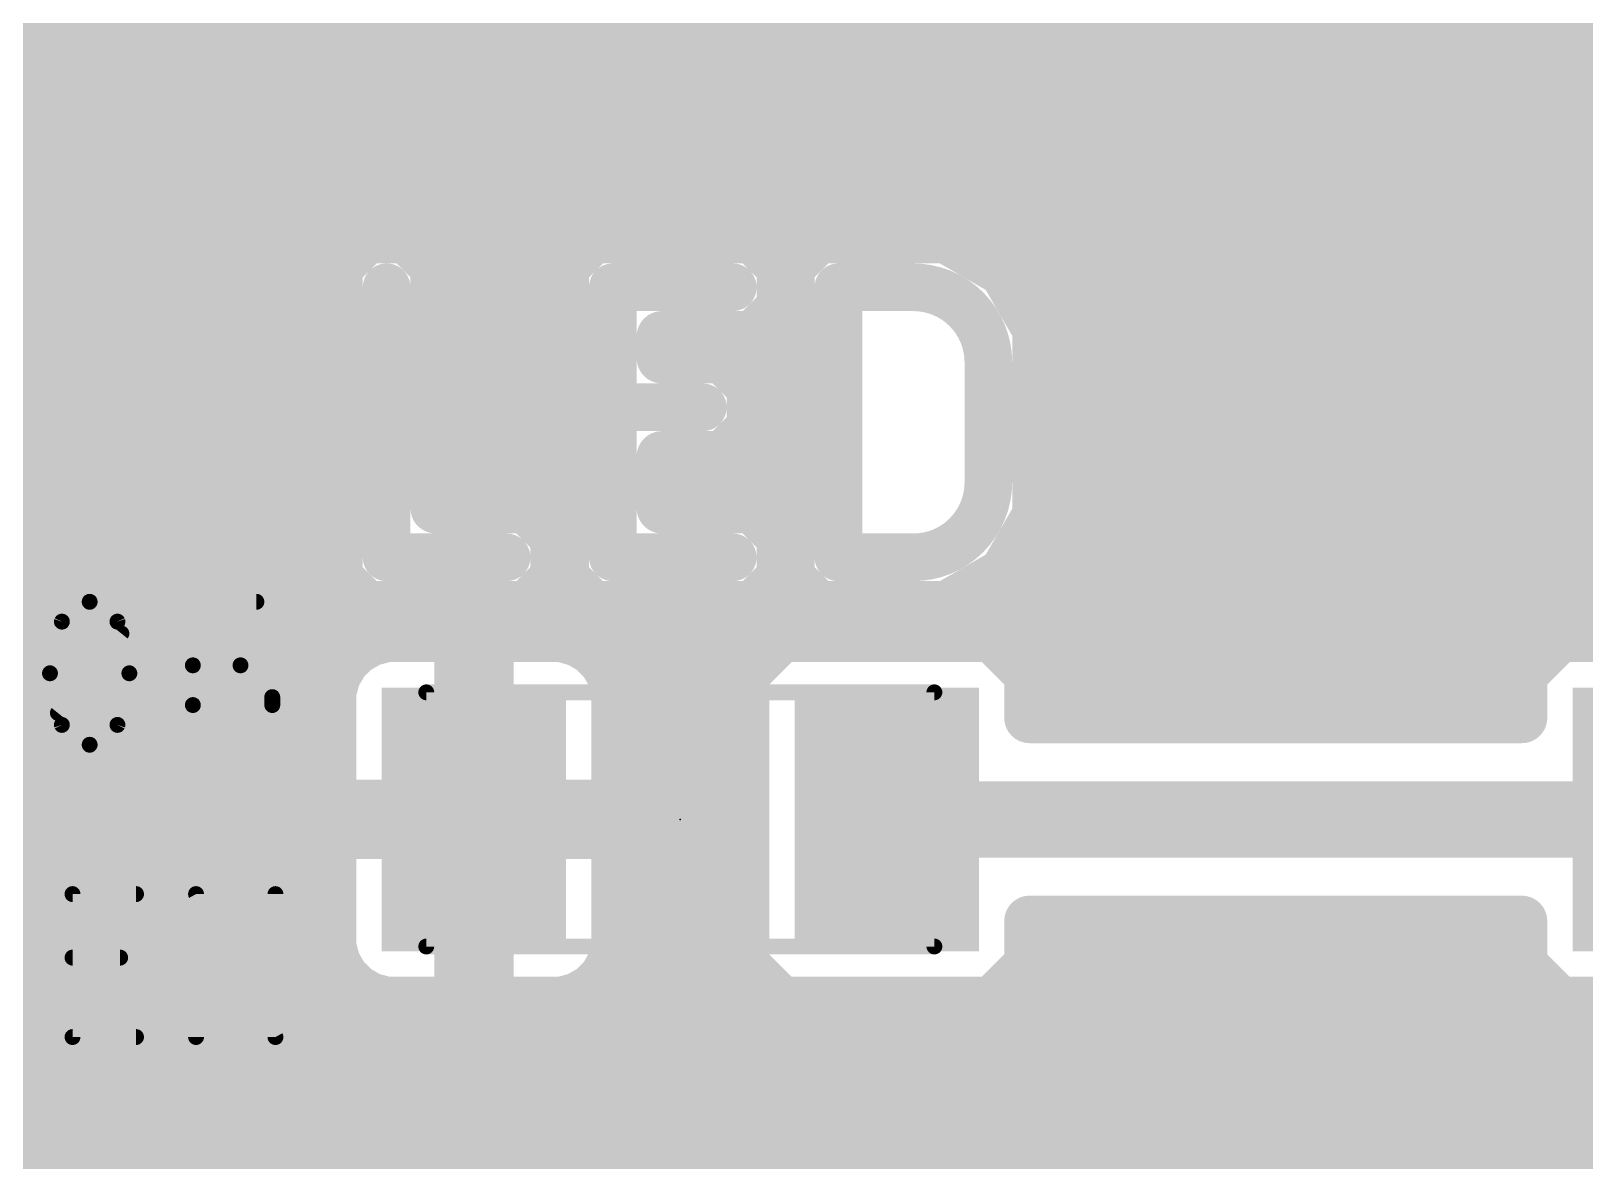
# Model space of a CAD drawing. Extents: x -2.6 to 72.5, y 2.5 to 55.9.
# Drawn here: x 18.3 to 30.73, y 31.5 to 40.59 of the extents above; entities that cross this region are included whole.
import ezdxf

# ---------------------------------------------------------------- set-up
doc = ezdxf.new("R2010")
doc.units = 0
for name, color, linetype in [('1', 12, 'CONTINUOUS'), ('21', 253, 'CONTINUOUS'), ('23', 53, 'CONTINUOUS'), ('25', 253, 'CONTINUOUS'), ('27', 253, 'CONTINUOUS'), ('29', 253, 'CONTINUOUS'), ('31', 253, 'CONTINUOUS'), ('41', 12, 'CONTINUOUS')]:
    doc.layers.add(name, color=color, linetype=linetype)

# ---------------------------------------------------------------- blocks, each defined once
blk = doc.blocks.new('RECT')
blk.add_solid([(-0.5, -0.5), (0.5, -0.5), (-0.5, 0.5), (0.5, 0.5)])

msp = doc.modelspace()

# ---------------------------------------------------------------- linework, layer by layer
at = {"layer": '1'}
for points, const_width in [([(5.0927, 40.64), (39.5732, 40.64)], 0.4064), ([(5.0927, 40.2336), (39.4651, 40.2336)], 0.4064), ([(5.0927, 39.8272), (39.0587, 39.8272)], 0.4064), ([(5.0927, 39.4208), (38.6523, 39.4208)], 0.4064), ([(5.0927, 39.0144), (38.2459, 39.0144)], 0.4064), ([(20.9824, 38.9382), (20.7518, 38.7076)], 0.4064), ([(21.3086, 38.9382), (20.9824, 38.9382)], 0.4064), ([(21.5392, 38.7076), (21.3086, 38.9382)], 0.4064), ([(22.7919, 38.9382), (22.5613, 38.7076)], 0.4064), ([(24.0776, 38.9382), (22.7919, 38.9382)], 0.4064), ([(24.3082, 38.7076), (24.0776, 38.9382)], 0.4064), ([(24.5964, 38.9382), (24.3658, 38.7076)], 0.4064), ([(25.6254, 38.9382), (24.5964, 38.9382)], 0.4064), ([(26.0864, 38.672), (25.6254, 38.9382)], 0.4064), ([(20.7518, 38.7076), (20.7518, 36.2224)], 0.4064), ([(21.5392, 36.7792), (21.5392, 38.7076)], 0.4064), ([(22.5613, 38.7076), (22.5613, 36.2224)], 0.4064), ([(24.3082, 38.3814), (24.3082, 38.7076)], 0.4064), ([(24.3658, 38.7076), (24.3658, 36.2224)], 0.4064), ([(5.0927, 38.608), (20.7518, 38.608)], 0.4064), ([(21.5392, 38.608), (22.5613, 38.608)], 0.4064), ([(24.3082, 38.608), (24.3658, 38.608)], 0.4064), ([(26.3526, 38.211), (26.0864, 38.672)], 0.4064), ([(26.0864, 38.672), (26.0864, 38.672)], 0.4064), ([(26.0864, 38.672), (26.0864, 38.672)], 0.4064), ([(26.1234, 38.608), (37.8395, 38.608)], 0.4064), ([(24.0776, 38.1508), (24.3082, 38.3814)], 0.4064), ([(5.0927, 38.2016), (20.7518, 38.2016)], 0.4064), ([(21.5392, 38.2016), (22.5613, 38.2016)], 0.4064), ([(24.1284, 38.2016), (24.3658, 38.2016)], 0.4064), ([(26.3526, 38.211), (26.3526, 38.211)], 0.4064), ([(26.3526, 38.1078), (26.3526, 38.211)], 0.4064), ([(26.3526, 38.2016), (37.4331, 38.2016)], 0.4064), ([(23.3487, 37.9786), (23.3487, 38.1508)], 0.4064), ([(23.3487, 38.1508), (24.0776, 38.1508)], 0.4064), ([(26.3526, 36.719), (26.3526, 38.1078)], 0.4064), ([(23.8377, 37.9786), (23.3487, 37.9786)], 0.4064), ([(24.0684, 37.748), (23.8377, 37.9786)], 0.4064), ([(5.0927, 37.7952), (20.7518, 37.7952)], 0.4064), ([(21.5392, 37.7952), (22.5613, 37.7952)], 0.4064), ([(24.0212, 37.7952), (24.3658, 37.7952)], 0.4064), ([(24.0684, 37.4219), (24.0684, 37.748)], 0.4064), ([(26.3526, 37.7952), (37.0267, 37.7952)], 0.4064), ([(5.0927, 37.3888), (20.7518, 37.3888)], 0.4064), ([(21.5392, 37.3888), (22.5613, 37.3888)], 0.4064), ([(23.8377, 37.1912), (24.0684, 37.4219)], 0.4064), ([(24.0353, 37.3888), (24.3658, 37.3888)], 0.4064), ([(26.3526, 37.3888), (36.6203, 37.3888)], 0.4064), ([(23.3487, 36.7792), (23.3487, 37.1912)], 0.4064), ([(23.3487, 37.1912), (23.8377, 37.1912)], 0.4064), ([(5.0927, 36.9824), (20.7518, 36.9824)], 0.4064), ([(21.5392, 36.9824), (22.5613, 36.9824)], 0.4064), ([(23.3487, 36.9824), (24.3658, 36.9824)], 0.4064), ([(26.3526, 36.9824), (36.2139, 36.9824)], 0.4064), ([(22.2681, 36.7792), (21.5392, 36.7792)], 0.4064), ([(22.4988, 36.5486), (22.2681, 36.7792)], 0.4064), ([(24.0776, 36.7792), (23.3487, 36.7792)], 0.4064), ([(24.3082, 36.5486), (24.0776, 36.7792)], 0.4064), ([(26.0864, 36.258), (26.3526, 36.719)], 0.4064), ([(5.0927, 36.576), (20.7518, 36.576)], 0.4064), ([(22.4713, 36.576), (22.5613, 36.576)], 0.4064), ([(22.4988, 36.2224), (22.4988, 36.5486)], 0.4064), ([(24.2808, 36.576), (24.3658, 36.576)], 0.4064), ([(24.3082, 36.2224), (24.3082, 36.5486)], 0.4064), ([(26.27, 36.576), (35.8075, 36.576)], 0.4064), ([(20.7518, 36.2224), (20.9824, 35.9918)], 0.4064), ([(22.2681, 35.9918), (22.4988, 36.2224)], 0.4064), ([(22.5613, 36.2224), (22.7919, 35.9918)], 0.4064), ([(24.0776, 35.9918), (24.3082, 36.2224)], 0.4064), ([(24.3658, 36.2224), (24.5964, 35.9918)], 0.4064), ([(25.6254, 35.9918), (26.0864, 36.258)], 0.4064), ([(26.0864, 36.258), (26.0864, 36.258)], 0.4064), ([(5.0927, 36.1696), (20.8046, 36.1696)], 0.4064), ([(22.4459, 36.1696), (22.6141, 36.1696)], 0.4064), ([(24.2554, 36.1696), (24.4186, 36.1696)], 0.4064), ([(25.9334, 36.1696), (35.4011, 36.1696)], 0.4064), ([(20.9824, 35.9918), (22.2681, 35.9918)], 0.4064), ([(22.7919, 35.9918), (23.1181, 35.9918)], 0.4064), ([(23.1181, 35.9918), (24.0776, 35.9918)], 0.4064), ([(24.5964, 35.9918), (25.1961, 35.9918)], 0.4064), ([(25.1961, 35.9918), (25.1961, 35.9918)], 0.4064), ([(25.1961, 35.9918), (25.6254, 35.9918)], 0.4064), ([(5.0927, 35.7632), (34.9947, 35.7632)], 0.4064), ([(21.0129, 35.7159), (20.8971, 35.649)], 0.4064), ([(21.1421, 35.7505), (21.0129, 35.7159)], 0.4064), ([(21.7297, 35.7505), (21.1421, 35.7505)], 0.4064), ([(21.7297, 34.4043), (21.7297, 35.7505)], 0.4064), ([(22.5459, 35.7505), (21.9583, 35.7505)], 0.4064), ([(21.9583, 35.7505), (21.9583, 34.4043)], 0.4064), ([(22.6751, 35.7159), (22.5459, 35.7505)], 0.4064), ([(22.7909, 35.649), (22.6751, 35.7159)], 0.4064), ([(24.3006, 35.7505), (24.003, 35.4529)], 0.4064), ([(25.9914, 35.7505), (24.3006, 35.7505)], 0.4064), ([(26.289, 35.4529), (25.9914, 35.7505)], 0.4064), ([(30.5236, 35.7505), (30.226, 35.4529)], 0.4064), ([(32.2144, 35.7505), (30.5236, 35.7505)], 0.4064), ([(20.8971, 35.649), (20.8025, 35.5544)], 0.4064), ([(22.8855, 35.5544), (22.7909, 35.649)], 0.4064), ([(20.8025, 35.5544), (20.7356, 35.4386)], 0.4064), ([(22.9524, 35.4386), (22.8855, 35.5544)], 0.4064), ([(5.0927, 35.3568), (20.7137, 35.3568)], 0.4064), ([(20.7356, 35.4386), (20.701, 35.3094)], 0.4064), ([(21.7297, 35.3568), (21.9583, 35.3568)], 0.4064), ([(22.987, 35.3094), (22.9524, 35.4386)], 0.4064), ([(22.9743, 35.3568), (24.003, 35.3568)], 0.4064), ([(24.003, 35.4529), (24.003, 33.1271)], 0.4064), ([(26.289, 35.1028), (26.289, 35.4529)], 0.4064), ([(26.289, 35.3568), (30.226, 35.3568)], 0.4064), ([(30.226, 35.4529), (30.226, 35.1028)], 0.4064), ([(20.701, 35.3094), (20.701, 34.4043)], 0.4064), ([(22.987, 34.4043), (22.987, 35.3094)], 0.4064), ([(30.226, 35.1028), (26.289, 35.1028)], 0.4064), ([(5.0927, 34.9504), (20.701, 34.9504)], 0.4064), ([(21.7297, 34.9504), (21.9583, 34.9504)], 0.4064), ([(22.987, 34.9504), (24.003, 34.9504)], 0.4064), ([(5.0927, 34.544), (20.701, 34.544)], 0.4064), ([(21.7297, 34.544), (21.9583, 34.544)], 0.4064), ([(22.987, 34.544), (24.003, 34.544)], 0.4064), ([(20.701, 34.4043), (21.7297, 34.4043)], 0.4064), ([(21.9583, 34.4043), (21.7297, 34.4043)], 0.4064), ([(21.7297, 34.4043), (21.7297, 34.1757)], 0.4064), ([(21.9583, 34.1757), (21.9583, 34.4043)], 0.4064), ([(21.9583, 34.4043), (22.987, 34.4043)], 0.4064), ([(25.146, 34.29), (31.369, 34.29)], 0.6096), ([(5.0927, 34.1376), (20.701, 34.1376)], 0.4064), ([(21.7297, 34.1757), (20.701, 34.1757)], 0.4064), ([(20.701, 34.1757), (20.701, 33.2706)], 0.4064), ([(21.7297, 32.8295), (21.7297, 34.1757)], 0.4064), ([(21.7297, 34.1757), (21.9583, 34.1757)], 0.4064), ([(21.7297, 34.1376), (21.9583, 34.1376)], 0.4064), ([(21.9583, 34.1757), (21.9583, 32.8295)], 0.4064), ([(22.987, 34.1757), (21.9583, 34.1757)], 0.4064), ([(22.987, 33.2706), (22.987, 34.1757)], 0.4064), ([(22.987, 34.1376), (24.003, 34.1376)], 0.4064), ([(5.0927, 33.7312), (20.701, 33.7312)], 0.4064), ([(21.7297, 33.7312), (21.9583, 33.7312)], 0.4064), ([(22.987, 33.7312), (24.003, 33.7312)], 0.4064), ([(26.289, 33.1271), (26.289, 33.4772)], 0.4064), ([(26.289, 33.4772), (30.226, 33.4772)], 0.4064), ([(30.226, 33.4772), (30.226, 33.1271)], 0.4064), ([(5.0927, 33.3248), (20.701, 33.3248)], 0.4064), ([(20.701, 33.2706), (20.7356, 33.1414)], 0.4064), ([(21.7297, 33.3248), (21.9583, 33.3248)], 0.4064), ([(22.9524, 33.1414), (22.987, 33.2706)], 0.4064), ([(22.987, 33.3248), (24.003, 33.3248)], 0.4064), ([(26.289, 33.3248), (30.226, 33.3248)], 0.4064), ([(20.7356, 33.1414), (20.8025, 33.0256)], 0.4064), ([(22.8855, 33.0256), (22.9524, 33.1414)], 0.4064), ([(24.003, 33.1271), (24.3006, 32.8295)], 0.4064), ([(25.9914, 32.8295), (26.289, 33.1271)], 0.4064), ([(30.226, 33.1271), (30.5236, 32.8295)], 0.4064), ([(20.8025, 33.0256), (20.8971, 32.931)], 0.4064), ([(22.7909, 32.931), (22.8855, 33.0256)], 0.4064), ([(5.0927, 32.9184), (20.9189, 32.9184)], 0.4064), ([(20.8971, 32.931), (21.0129, 32.8641)], 0.4064), ([(21.0129, 32.8641), (21.1421, 32.8295)], 0.4064), ([(21.7297, 32.9184), (21.9583, 32.9184)], 0.4064), ([(22.5459, 32.8295), (22.6751, 32.8641)], 0.4064), ([(22.6751, 32.8641), (22.7909, 32.931)], 0.4064), ([(22.7691, 32.9184), (24.2117, 32.9184)], 0.4064), ([(26.0803, 32.9184), (30.4347, 32.9184)], 0.4064), ([(21.1421, 32.8295), (21.7297, 32.8295)], 0.4064), ([(21.9583, 32.8295), (22.5459, 32.8295)], 0.4064), ([(24.3006, 32.8295), (25.9914, 32.8295)], 0.4064), ([(30.5236, 32.8295), (32.2144, 32.8295)], 0.4064), ([(5.0927, 32.512), (40.6335, 32.512)], 0.4064), ([(5.0927, 32.1056), (40.2271, 32.1056)], 0.4064), ([(5.0927, 31.6992), (39.8207, 31.6992)], 0.4064)]:
    msp.add_lwpolyline(points, dxfattribs=dict(at, const_width=const_width))
for points, const_width in [([(20.9824, 39.0398, 1), (20.9824, 38.8366)], 0.2032), ([(21.0543, 38.8664, 1), (20.9106, 39.01)], 0.2032), ([(21.3804, 39.01, 1), (21.2367, 38.8664)], 0.2032), ([(21.3086, 38.8366, 1), (21.3086, 39.0398)], 0.2032), ([(22.7919, 39.0398, 1), (22.7919, 38.8366)], 0.2032), ([(22.8638, 38.8664, 1), (22.7201, 39.01)], 0.2032), ([(24.1495, 39.01, 1), (24.0058, 38.8664)], 0.2032), ([(24.0776, 38.8366, 1), (24.0776, 39.0398)], 0.2032), ([(24.5964, 39.0398, 1), (24.5964, 38.8366)], 0.2032), ([(24.6682, 38.8664, 1), (24.5246, 39.01)], 0.2032), ([(25.6762, 39.0262, 1), (25.5746, 38.8502)], 0.2032), ([(25.6254, 38.8366, 1), (25.6254, 39.0398)], 0.2032), ([(20.8534, 38.7076, 1), (20.6502, 38.7076)], 0.2032), ([(21.6408, 38.7076, 1), (21.4376, 38.7076)], 0.2032), ([(22.6629, 38.7076, 1), (22.4597, 38.7076)], 0.2032), ([(24.4098, 38.7076, 1), (24.2066, 38.7076)], 0.2032), ([(24.4674, 38.7076, 1), (24.2642, 38.7076)], 0.2032), ([(20.68, 38.7794, 1), (20.8236, 38.6357)], 0.2032), ([(20.7518, 38.5064, 1), (20.7518, 38.7096)], 0.2032), ([(21.5392, 38.7096, 1), (21.5392, 38.5064)], 0.2032), ([(21.4674, 38.6357, 1), (21.611, 38.7794)], 0.2032), ([(22.4894, 38.7794, 1), (22.6331, 38.6357)], 0.2032), ([(22.5613, 38.5064, 1), (22.5613, 38.7096)], 0.2032), ([(24.3082, 38.7096, 1), (24.3082, 38.5064)], 0.2032), ([(24.2364, 38.6357, 1), (24.3801, 38.7794)], 0.2032), ([(24.2939, 38.7794, 1), (24.4376, 38.6357)], 0.2032), ([(24.3658, 38.5064, 1), (24.3658, 38.7096)], 0.2032), ([(26.1744, 38.7228, 1), (25.9984, 38.6212)], 0.2032), ([(26.188, 38.672, 1), (25.9848, 38.672)], 0.2032), ([(26.0864, 38.7736, 1), (26.0864, 38.5704)], 0.2032), ([(26.1234, 38.7096, 1), (26.1234, 38.5064)], 0.2032), ([(26.0356, 38.584, 1), (26.1372, 38.76)], 0.2032), ([(26.0864, 38.5704, 1), (26.0864, 38.7736)], 0.2032), ([(25.9848, 38.672, 1), (26.188, 38.672)], 0.2032), ([(24.3801, 38.3096, 1), (24.2364, 38.4533)], 0.2032), ([(20.7518, 38.1, 1), (20.7518, 38.3032)], 0.2032), ([(21.5392, 38.3032, 1), (21.5392, 38.1)], 0.2032), ([(22.5613, 38.1, 1), (22.5613, 38.3032)], 0.2032), ([(24.1284, 38.3032, 1), (24.1284, 38.1)], 0.2032), ([(24.2066, 38.3814, 1), (24.4098, 38.3814)], 0.2032), ([(24.3658, 38.1, 1), (24.3658, 38.3032)], 0.2032), ([(26.4542, 38.211, 1), (26.251, 38.211)], 0.2032), ([(26.4542, 38.211, 1), (26.251, 38.211)], 0.2032), ([(26.3526, 38.3032, 1), (26.3526, 38.1)], 0.2032), ([(23.4503, 38.1508, 1), (23.2471, 38.1508)], 0.2032), ([(23.3487, 38.2524, 1), (23.3487, 38.0492)], 0.2032), ([(24.0058, 38.2226, 1), (24.1495, 38.079)], 0.2032), ([(24.0776, 38.0492, 1), (24.0776, 38.2524)], 0.2032), ([(26.251, 38.211, 1), (26.4542, 38.211)], 0.2032), ([(26.4542, 38.1078, 1), (26.251, 38.1078)], 0.2032), ([(26.2646, 38.1602, 1), (26.4406, 38.2618)], 0.2032), ([(23.3487, 38.0802, 1), (23.3487, 37.877)], 0.2032), ([(23.9096, 38.0505, 1), (23.7659, 37.9068)], 0.2032), ([(23.8377, 37.877, 1), (23.8377, 38.0802)], 0.2032), ([(26.251, 38.1078, 1), (26.4542, 38.1078)], 0.2032), ([(23.2471, 37.9786, 1), (23.4503, 37.9786)], 0.2032), ([(20.7518, 37.6936, 1), (20.7518, 37.8968)], 0.2032), ([(21.5392, 37.8968, 1), (21.5392, 37.6936)], 0.2032), ([(22.5613, 37.6936, 1), (22.5613, 37.8968)], 0.2032), ([(24.0212, 37.8968, 1), (24.0212, 37.6936)], 0.2032), ([(24.17, 37.748, 1), (23.9668, 37.748)], 0.2032), ([(23.9965, 37.6762, 1), (24.1402, 37.8199)], 0.2032), ([(24.3658, 37.6936, 1), (24.3658, 37.8968)], 0.2032), ([(26.3526, 37.8968, 1), (26.3526, 37.6936)], 0.2032), ([(20.7518, 37.2872, 1), (20.7518, 37.4904)], 0.2032), ([(21.5392, 37.4904, 1), (21.5392, 37.2872)], 0.2032), ([(22.5613, 37.2872, 1), (22.5613, 37.4904)], 0.2032), ([(24.0353, 37.4904, 1), (24.0353, 37.2872)], 0.2032), ([(24.1402, 37.35, 1), (23.9965, 37.4937)], 0.2032), ([(24.3658, 37.2872, 1), (24.3658, 37.4904)], 0.2032), ([(26.3526, 37.4904, 1), (26.3526, 37.2872)], 0.2032), ([(23.9668, 37.4219, 1), (24.17, 37.4219)], 0.2032), ([(23.4503, 37.1912, 1), (23.2471, 37.1912)], 0.2032), ([(23.3487, 37.2928, 1), (23.3487, 37.0896)], 0.2032), ([(23.7659, 37.2631, 1), (23.9096, 37.1194)], 0.2032), ([(23.8377, 37.0896, 1), (23.8377, 37.2928)], 0.2032), ([(20.7518, 36.8808, 1), (20.7518, 37.084)], 0.2032), ([(21.5392, 37.084, 1), (21.5392, 36.8808)], 0.2032), ([(22.5613, 36.8808, 1), (22.5613, 37.084)], 0.2032), ([(23.3487, 37.084, 1), (23.3487, 36.8808)], 0.2032), ([(24.3658, 36.8808, 1), (24.3658, 37.084)], 0.2032), ([(26.3526, 37.084, 1), (26.3526, 36.8808)], 0.2032), ([(21.5392, 36.8808, 1), (21.5392, 36.6776)], 0.2032), ([(22.34, 36.851, 1), (22.1963, 36.7074)], 0.2032), ([(22.2681, 36.6776, 1), (22.2681, 36.8808)], 0.2032), ([(23.3487, 36.8808, 1), (23.3487, 36.6776)], 0.2032), ([(24.1495, 36.851, 1), (24.0058, 36.7074)], 0.2032), ([(24.0776, 36.6776, 1), (24.0776, 36.8808)], 0.2032), ([(26.4406, 36.6682, 1), (26.2646, 36.7698)], 0.2032), ([(21.4376, 36.7792, 1), (21.6408, 36.7792)], 0.2032), ([(23.2471, 36.7792, 1), (23.4503, 36.7792)], 0.2032), ([(26.251, 36.719, 1), (26.4542, 36.719)], 0.2032), ([(20.7518, 36.4744, 1), (20.7518, 36.6776)], 0.2032), ([(22.4713, 36.6776, 1), (22.4713, 36.4744)], 0.2032), ([(22.6004, 36.5486, 1), (22.3971, 36.5486)], 0.2032), ([(22.4269, 36.4767, 1), (22.5706, 36.6204)], 0.2032), ([(22.5613, 36.4744, 1), (22.5613, 36.6776)], 0.2032), ([(24.2808, 36.6776, 1), (24.2808, 36.4744)], 0.2032), ([(24.4098, 36.5486, 1), (24.2066, 36.5486)], 0.2032), ([(24.2364, 36.4767, 1), (24.3801, 36.6204)], 0.2032), ([(24.3658, 36.4744, 1), (24.3658, 36.6776)], 0.2032), ([(26.27, 36.6776, 1), (26.27, 36.4744)], 0.2032), ([(20.8236, 36.2943, 1), (20.68, 36.1506)], 0.2032), ([(22.5706, 36.1506, 1), (22.4269, 36.2943)], 0.2032), ([(22.6331, 36.2943, 1), (22.4894, 36.1506)], 0.2032), ([(24.3801, 36.1506, 1), (24.2364, 36.2943)], 0.2032), ([(24.4376, 36.2943, 1), (24.2939, 36.1506)], 0.2032), ([(26.0864, 36.3596, 1), (26.0864, 36.1564)], 0.2032), ([(26.1372, 36.17, 1), (26.0356, 36.346)], 0.2032), ([(26.0864, 36.1564, 1), (26.0864, 36.3596)], 0.2032), ([(20.6502, 36.2224, 1), (20.8534, 36.2224)], 0.2032), ([(20.8046, 36.068, 1), (20.8046, 36.2712)], 0.2032), ([(22.4459, 36.2712, 1), (22.4459, 36.068)], 0.2032), ([(22.3971, 36.2224, 1), (22.6004, 36.2224)], 0.2032), ([(22.4597, 36.2224, 1), (22.6629, 36.2224)], 0.2032), ([(22.6141, 36.068, 1), (22.6141, 36.2712)], 0.2032), ([(24.2554, 36.2712, 1), (24.2554, 36.068)], 0.2032), ([(24.2066, 36.2224, 1), (24.4098, 36.2224)], 0.2032), ([(24.2642, 36.2224, 1), (24.4674, 36.2224)], 0.2032), ([(24.4186, 36.068, 1), (24.4186, 36.2712)], 0.2032), ([(25.9334, 36.2712, 1), (25.9334, 36.068)], 0.2032), ([(25.9984, 36.3088, 1), (26.1744, 36.2072)], 0.2032), ([(20.9824, 36.0934, 1), (20.9824, 35.8902)], 0.2032), ([(22.2681, 35.8902, 1), (22.2681, 36.0934)], 0.2032), ([(22.7919, 36.0934, 1), (22.7919, 35.8902)], 0.2032), ([(23.1181, 36.0934, 1), (23.1181, 35.8902)], 0.2032), ([(23.1181, 35.8902, 1), (23.1181, 36.0934)], 0.2032), ([(24.0776, 35.8902, 1), (24.0776, 36.0934)], 0.2032), ([(24.5964, 36.0934, 1), (24.5964, 35.8902)], 0.2032), ([(25.2977, 35.9918, 1), (25.0945, 35.9918)], 0.2032), ([(25.1961, 36.0934, 1), (25.1961, 35.8902)], 0.2032), ([(25.1961, 35.8902, 1), (25.1961, 36.0934)], 0.2032), ([(25.5746, 36.0798, 1), (25.6762, 35.9038)], 0.2032), ([(25.6254, 35.8902, 1), (25.6254, 36.0934)], 0.2032), ([(20.9106, 35.92, 1), (21.0543, 36.0636)], 0.2032), ([(22.1963, 36.0636, 1), (22.34, 35.92)], 0.2032), ([(22.7201, 35.92, 1), (22.8638, 36.0636)], 0.2032), ([(24.0058, 36.0636, 1), (24.1495, 35.92)], 0.2032), ([(24.5246, 35.92, 1), (24.6682, 36.0636)], 0.2032), ([(25.0945, 35.9918, 1), (25.2977, 35.9918)], 0.2032), ([(21.0637, 35.6279, 1), (20.9621, 35.8039)], 0.2032), ([(21.1421, 35.8521, 1), (21.1421, 35.6489)], 0.2032), ([(21.1684, 35.6524, 1), (21.1158, 35.8486)], 0.2032), ([(21.8313, 35.7505, 1), (21.6281, 35.7505)], 0.2032), ([(21.7297, 35.6489, 1), (21.7297, 35.8521)], 0.2032), ([(21.9583, 35.8521, 1), (21.9583, 35.6489)], 0.2032), ([(22.0599, 35.7505, 1), (21.8567, 35.7505)], 0.2032), ([(22.5722, 35.8486, 1), (22.5196, 35.6524)], 0.2032), ([(22.5459, 35.6489, 1), (22.5459, 35.8521)], 0.2032), ([(22.7259, 35.8039, 1), (22.6243, 35.6279)], 0.2032), ([(24.3006, 35.8521, 1), (24.3006, 35.6489)], 0.2032), ([(24.3724, 35.6787, 1), (24.2287, 35.8223)], 0.2032), ([(26.0633, 35.8223, 1), (25.9196, 35.6787)], 0.2032), ([(25.9914, 35.6489, 1), (25.9914, 35.8521)], 0.2032), ([(30.5236, 35.8521, 1), (30.5236, 35.6489)], 0.2032), ([(30.5954, 35.6787, 1), (30.4517, 35.8223)], 0.2032), ([(20.8463, 35.737, 1), (20.9479, 35.561)], 0.2032), ([(20.9689, 35.5772, 1), (20.8252, 35.7208)], 0.2032), ([(20.9866, 35.814, 1), (21.0392, 35.6177)], 0.2032), ([(22.6488, 35.6177, 1), (22.7014, 35.814)], 0.2032), ([(22.8628, 35.7208, 1), (22.7191, 35.5772)], 0.2032), ([(22.7401, 35.561, 1), (22.8417, 35.737)], 0.2032), ([(20.7307, 35.6263, 1), (20.8743, 35.4826)], 0.2032), ([(20.8905, 35.5036, 1), (20.7145, 35.6052)], 0.2032), ([(22.9735, 35.6052, 1), (22.7975, 35.5036)], 0.2032), ([(22.8137, 35.4826, 1), (22.9573, 35.6263)], 0.2032), ([(20.6476, 35.4894, 1), (20.8236, 35.3878)], 0.2032), ([(20.8338, 35.4123, 1), (20.6375, 35.4649)], 0.2032), ([(20.7137, 35.2552, 1), (20.7137, 35.4584)], 0.2032), ([(21.7297, 35.4584, 1), (21.7297, 35.2552)], 0.2032), ([(21.9583, 35.2552, 1), (21.9583, 35.4584)], 0.2032), ([(23.0505, 35.4649, 1), (22.8542, 35.4123)], 0.2032), ([(22.8644, 35.3878, 1), (23.0404, 35.4894)], 0.2032), ([(22.9743, 35.4584, 1), (22.9743, 35.2552)], 0.2032), ([(24.1046, 35.4529, 1), (23.9014, 35.4529)], 0.2032), ([(23.9312, 35.5248, 1), (24.0748, 35.3811)], 0.2032), ([(24.003, 35.2552, 1), (24.003, 35.4584)], 0.2032), ([(26.3906, 35.4529, 1), (26.1874, 35.4529)], 0.2032), ([(26.289, 35.4584, 1), (26.289, 35.2552)], 0.2032), ([(26.2172, 35.3811, 1), (26.3608, 35.5248)], 0.2032), ([(30.3276, 35.4529, 1), (30.1244, 35.4529)], 0.2032), ([(30.1542, 35.5248, 1), (30.2978, 35.3811)], 0.2032), ([(30.226, 35.2552, 1), (30.226, 35.4584)], 0.2032), ([(20.8026, 35.3094, 1), (20.5994, 35.3094)], 0.2032), ([(20.6029, 35.3357, 1), (20.7991, 35.2831)], 0.2032), ([(23.0886, 35.3094, 1), (22.8854, 35.3094)], 0.2032), ([(22.8889, 35.2831, 1), (23.0851, 35.3357)], 0.2032), ([(26.289, 35.2044, 1), (26.289, 35.0012)], 0.2032), ([(30.226, 35.0012, 1), (30.226, 35.2044)], 0.2032), ([(26.1874, 35.1028, 1), (26.3906, 35.1028)], 0.2032), ([(30.1244, 35.1028, 1), (30.3276, 35.1028)], 0.2032), ([(20.701, 34.8488, 1), (20.701, 35.052)], 0.2032), ([(21.7297, 35.052, 1), (21.7297, 34.8488)], 0.2032), ([(21.9583, 34.8488, 1), (21.9583, 35.052)], 0.2032), ([(22.987, 35.052, 1), (22.987, 34.8488)], 0.2032), ([(24.003, 34.8488, 1), (24.003, 35.052)], 0.2032), ([(20.701, 34.4424, 1), (20.701, 34.6456)], 0.2032), ([(21.7297, 34.6456, 1), (21.7297, 34.4424)], 0.2032), ([(21.9583, 34.4424, 1), (21.9583, 34.6456)], 0.2032), ([(22.987, 34.6456, 1), (22.987, 34.4424)], 0.2032), ([(24.003, 34.4424, 1), (24.003, 34.6456)], 0.2032), ([(20.701, 34.5059, 1), (20.701, 34.3027)], 0.2032), ([(21.7297, 34.5059, 1), (21.7297, 34.3027)], 0.2032), ([(21.8313, 34.4043, 1), (21.6281, 34.4043)], 0.2032), ([(21.7297, 34.3027, 1), (21.7297, 34.5059)], 0.2032), ([(22.0599, 34.4043, 1), (21.8567, 34.4043)], 0.2032), ([(21.9583, 34.5059, 1), (21.9583, 34.3027)], 0.2032), ([(21.9583, 34.3027, 1), (21.9583, 34.5059)], 0.2032), ([(22.987, 34.3027, 1), (22.987, 34.5059)], 0.2032), ([(25.146, 34.4424, 1), (25.146, 34.1376)], 0.3048), ([(20.5994, 34.4043, 1), (20.8026, 34.4043)], 0.2032), ([(21.6281, 34.4043, 1), (21.8313, 34.4043)], 0.2032), ([(21.8567, 34.4043, 1), (22.0599, 34.4043)], 0.2032), ([(22.8854, 34.4043, 1), (23.0886, 34.4043)], 0.2032), ([(20.701, 34.2773, 1), (20.701, 34.0741)], 0.2032), ([(20.8026, 34.1757, 1), (20.5994, 34.1757)], 0.2032), ([(20.701, 34.036, 1), (20.701, 34.2392)], 0.2032), ([(21.8313, 34.1757, 1), (21.6281, 34.1757)], 0.2032), ([(21.7297, 34.2773, 1), (21.7297, 34.0741)], 0.2032), ([(21.7297, 34.2392, 1), (21.7297, 34.036)], 0.2032), ([(21.7297, 34.0741, 1), (21.7297, 34.2773)], 0.2032), ([(22.0599, 34.1757, 1), (21.8567, 34.1757)], 0.2032), ([(21.9583, 34.2773, 1), (21.9583, 34.0741)], 0.2032), ([(21.9583, 34.0741, 1), (21.9583, 34.2773)], 0.2032), ([(21.9583, 34.036, 1), (21.9583, 34.2392)], 0.2032), ([(23.0886, 34.1757, 1), (22.8854, 34.1757)], 0.2032), ([(22.987, 34.2392, 1), (22.987, 34.036)], 0.2032), ([(22.987, 34.0741, 1), (22.987, 34.2773)], 0.2032), ([(24.003, 34.036, 1), (24.003, 34.2392)], 0.2032), ([(21.6281, 34.1757, 1), (21.8313, 34.1757)], 0.2032), ([(21.8567, 34.1757, 1), (22.0599, 34.1757)], 0.2032), ([(20.701, 33.6296, 1), (20.701, 33.8328)], 0.2032), ([(21.7297, 33.8328, 1), (21.7297, 33.6296)], 0.2032), ([(21.9583, 33.6296, 1), (21.9583, 33.8328)], 0.2032), ([(22.987, 33.8328, 1), (22.987, 33.6296)], 0.2032), ([(24.003, 33.6296, 1), (24.003, 33.8328)], 0.2032), ([(26.3906, 33.4772, 1), (26.1874, 33.4772)], 0.2032), ([(26.289, 33.5788, 1), (26.289, 33.3756)], 0.2032), ([(30.3276, 33.4772, 1), (30.1244, 33.4772)], 0.2032), ([(30.226, 33.3756, 1), (30.226, 33.5788)], 0.2032), ([(20.7991, 33.2969, 1), (20.6029, 33.2443)], 0.2032), ([(20.701, 33.2232, 1), (20.701, 33.4264)], 0.2032), ([(21.7297, 33.4264, 1), (21.7297, 33.2232)], 0.2032), ([(21.9583, 33.2232, 1), (21.9583, 33.4264)], 0.2032), ([(22.987, 33.4264, 1), (22.987, 33.2232)], 0.2032), ([(23.0851, 33.2443, 1), (22.8889, 33.2969)], 0.2032), ([(24.003, 33.2232, 1), (24.003, 33.4264)], 0.2032), ([(26.289, 33.4264, 1), (26.289, 33.2232)], 0.2032), ([(30.226, 33.2232, 1), (30.226, 33.4264)], 0.2032), ([(20.5994, 33.2706, 1), (20.8026, 33.2706)], 0.2032), ([(20.8236, 33.1922, 1), (20.6476, 33.0906)], 0.2032), ([(23.0404, 33.0906, 1), (22.8644, 33.1922)], 0.2032), ([(22.8854, 33.2706, 1), (23.0886, 33.2706)], 0.2032), ([(24.0748, 33.1989, 1), (23.9312, 33.0552)], 0.2032), ([(26.3608, 33.0552, 1), (26.2172, 33.1989)], 0.2032), ([(30.2978, 33.1989, 1), (30.1542, 33.0552)], 0.2032), ([(20.6375, 33.1151, 1), (20.8338, 33.1677)], 0.2032), ([(20.8743, 33.0974, 1), (20.7307, 32.9537)], 0.2032), ([(22.9573, 32.9537, 1), (22.8137, 33.0974)], 0.2032), ([(22.8542, 33.1677, 1), (23.0505, 33.1151)], 0.2032), ([(23.9014, 33.1271, 1), (24.1046, 33.1271)], 0.2032), ([(26.1874, 33.1271, 1), (26.3906, 33.1271)], 0.2032), ([(30.1244, 33.1271, 1), (30.3276, 33.1271)], 0.2032), ([(20.7145, 32.9748, 1), (20.8905, 33.0764)], 0.2032), ([(20.9479, 33.019, 1), (20.8463, 32.843)], 0.2032), ([(20.8252, 32.8592, 1), (20.9689, 33.0028)], 0.2032), ([(21.0392, 32.9623, 1), (20.9866, 32.766)], 0.2032), ([(20.9189, 32.8168, 1), (20.9189, 33.02)], 0.2032), ([(21.7297, 33.02, 1), (21.7297, 32.8168)], 0.2032), ([(21.9583, 32.8168, 1), (21.9583, 33.02)], 0.2032), ([(22.7014, 32.766, 1), (22.6488, 32.9623)], 0.2032), ([(22.7691, 33.02, 1), (22.7691, 32.8168)], 0.2032), ([(22.7191, 33.0028, 1), (22.8628, 32.8592)], 0.2032), ([(22.8417, 32.843, 1), (22.7401, 33.019)], 0.2032), ([(22.7975, 33.0764, 1), (22.9735, 32.9748)], 0.2032), ([(24.2117, 32.8168, 1), (24.2117, 33.02)], 0.2032), ([(26.0803, 33.02, 1), (26.0803, 32.8168)], 0.2032), ([(30.4347, 32.8168, 1), (30.4347, 33.02)], 0.2032), ([(20.9621, 32.7761, 1), (21.0637, 32.9521)], 0.2032), ([(21.1421, 32.9311, 1), (21.1421, 32.7279)], 0.2032), ([(21.1158, 32.7314, 1), (21.1684, 32.9276)], 0.2032), ([(21.7297, 32.7279, 1), (21.7297, 32.9311)], 0.2032), ([(21.9583, 32.9311, 1), (21.9583, 32.7279)], 0.2032), ([(22.5196, 32.9276, 1), (22.5722, 32.7314)], 0.2032), ([(22.5459, 32.7279, 1), (22.5459, 32.9311)], 0.2032), ([(22.6243, 32.9521, 1), (22.7259, 32.7761)], 0.2032), ([(24.3006, 32.9311, 1), (24.3006, 32.7279)], 0.2032), ([(24.2287, 32.7577, 1), (24.3724, 32.9013)], 0.2032), ([(25.9196, 32.9013, 1), (26.0633, 32.7577)], 0.2032), ([(25.9914, 32.7279, 1), (25.9914, 32.9311)], 0.2032), ([(30.5236, 32.9311, 1), (30.5236, 32.7279)], 0.2032), ([(30.4517, 32.7577, 1), (30.5954, 32.9013)], 0.2032), ([(21.6281, 32.8295, 1), (21.8313, 32.8295)], 0.2032), ([(21.8567, 32.8295, 1), (22.0599, 32.8295)], 0.2032)]:
    msp.add_lwpolyline(points, format="xyb", dxfattribs=dict(at, const_width=const_width))
at = {"layer": '21', "const_width": 0.0635}
for points in [[(21.463, 35.3378, 1), (21.463, 35.2743)], [(21.4947, 35.306, 1), (21.4313, 35.306)], [(25.5587, 35.306, 1), (25.4953, 35.306)], [(25.527, 35.2743, 1), (25.527, 35.3378)], [(21.463, 33.3058, 1), (21.463, 33.2422)], [(25.527, 33.2422, 1), (25.527, 33.3058)], [(21.4313, 33.274, 1), (21.4947, 33.274)], [(25.4953, 33.274, 1), (25.5587, 33.274)]]:
    msp.add_lwpolyline(points, format="xyb", dxfattribs=at)
at = {"layer": '21', "const_width": 0.127}
for points in [[(21.463, 33.274), (21.463, 35.306)], [(21.463, 35.306), (25.527, 35.306)], [(25.527, 35.306), (25.527, 33.274)], [(25.527, 33.274), (21.463, 33.274)]]:
    msp.add_lwpolyline(points, dxfattribs=at)
at = {"layer": '23'}
msp.add_point((23.495, 34.29), dxfattribs=at)
at = {"layer": '25', "const_width": 0.0635}
for points in [[(18.6334, 33.7249, 1), (18.6334, 33.6613)], [(18.6652, 33.6931, 1), (18.6017, 33.6931)], [(19.1414, 33.6613, 1), (19.1414, 33.7249)], [(19.6532, 33.6931, 1), (19.5898, 33.6931)], [(19.6493, 33.7085, 1), (19.5937, 33.6777)], [(20.2883, 33.6931, 1), (20.2248, 33.6931)], [(18.6334, 33.2169, 1), (18.6334, 33.1533)], [(19.0144, 33.1533, 1), (19.0144, 33.2169)], [(18.6334, 32.5819, 1), (18.6334, 32.5183)], [(18.6017, 32.5501, 1), (18.6652, 32.5501)], [(19.1414, 32.5183, 1), (19.1414, 32.5819)], [(19.5898, 32.5501, 1), (19.6532, 32.5501)], [(20.2248, 32.5501, 1), (20.2883, 32.5501)], [(20.2287, 32.5347, 1), (20.2843, 32.5655)]]:
    msp.add_lwpolyline(points, format="xyb", dxfattribs=at)
at = {"layer": '25', "const_width": 0.127}
for points in [[(18.6334, 32.5501), (18.6334, 33.6931)], [(18.6334, 33.6931), (19.1414, 33.6931)], [(19.6215, 32.5501), (19.6215, 33.6931)], [(19.6215, 33.6931), (20.2565, 32.5501)], [(20.2565, 32.5501), (20.2565, 33.6931)], [(18.6334, 33.1851), (19.0144, 33.1851)], [(19.1414, 32.5501), (18.6334, 32.5501)]]:
    msp.add_lwpolyline(points, dxfattribs=at)
at = {"layer": '27'}
for points, const_width in [([(18.7706, 36.0299, 0.3205), (18.5483, 35.8712)], 0.127), ([(18.7706, 36.0617, 1), (18.7706, 35.9982)], 0.0635), ([(18.9929, 35.8712, 0.3205), (18.7706, 36.0299)], 0.127), ([(18.7706, 35.9982, 1), (18.7706, 36.0617)], 0.0635), ([(20.1041, 36.0299, 0.4142), (19.5961, 35.5219)], 0.127), ([(20.1041, 35.9982, 1), (20.1041, 36.0617)], 0.0635), ([(18.5483, 35.8712, 0.1139), (18.4531, 35.4584)], 0.127), ([(18.5769, 35.8572, 1), (18.5198, 35.8851)], 0.0635), ([(19.0214, 35.8851, 1), (18.9643, 35.8572)], 0.0635), ([(19.0881, 35.4584, 0.1139), (18.9929, 35.8712)], 0.127), ([(18.5183, 35.8814, 1), (18.5784, 35.8609)], 0.0635), ([(18.9628, 35.8609, 1), (19.0229, 35.8814)], 0.0635), ([(19.0494, 35.7561, 1), (18.9998, 35.7957)], 0.0635), ([(19.5961, 35.5537, 1), (19.5961, 35.4901)], 0.0635), ([(19.6278, 35.5219, 1), (19.5644, 35.5219)], 0.0635), ([(19.5644, 35.5219, 1), (19.6278, 35.5219)], 0.0635), ([(19.9771, 35.5537, 1), (19.9771, 35.4901)], 0.0635), ([(20.2311, 35.2679, 0.4142), (19.9771, 35.5219)], 0.127), ([(19.9771, 35.4901, 1), (19.9771, 35.5537)], 0.0635), ([(18.4531, 35.4584, 0.1139), (18.5483, 35.0457)], 0.127), ([(18.4848, 35.4584, 1), (18.4214, 35.4584)], 0.0635), ([(18.4214, 35.4584, 1), (18.4848, 35.4584)], 0.0635), ([(18.9929, 35.0457, 0.1139), (19.0881, 35.4584)], 0.127), ([(19.1198, 35.4584, 1), (19.0564, 35.4584)], 0.0635), ([(19.0564, 35.4584, 1), (19.1198, 35.4584)], 0.0635), ([(20.2629, 35.2679, 1), (20.1994, 35.2679)], 0.0635), ([(20.1994, 35.2679, 1), (20.2629, 35.2679)], 0.0635), ([(18.4918, 35.1607, 1), (18.5414, 35.1211)], 0.0635), ([(19.5961, 35.2044, 1), (20.2311, 35.2044)], 0.127), ([(19.6278, 35.2044, 1), (19.5644, 35.2044)], 0.0635), ([(19.5644, 35.2044, 1), (19.6278, 35.2044)], 0.0635), ([(20.2629, 35.2044, 1), (20.1994, 35.2044)], 0.0635), ([(20.1994, 35.2044, 1), (20.2629, 35.2044)], 0.0635), ([(18.5483, 35.0457, 0.3205), (18.7706, 34.8869)], 0.127), ([(18.5784, 35.0559, 1), (18.5183, 35.0354)], 0.0635), ([(18.5198, 35.0317, 1), (18.5769, 35.0596)], 0.0635), ([(18.7706, 34.8869, 0.3205), (18.9929, 35.0457)], 0.127), ([(18.9643, 35.0596, 1), (19.0214, 35.0317)], 0.0635), ([(19.0229, 35.0354, 1), (18.9628, 35.0559)], 0.0635), ([(18.7706, 34.9187, 1), (18.7706, 34.8552)], 0.0635), ([(18.7706, 34.8552, 1), (18.7706, 34.9187)], 0.0635)]:
    msp.add_lwpolyline(points, format="xyb", dxfattribs=dict(at, const_width=const_width))
at = {"layer": '27', "const_width": 0.127}
for points in [[(18.5166, 35.1409), (19.0246, 35.7759)], [(19.5961, 35.5219), (19.9771, 35.5219)], [(19.5961, 35.2044), (19.5961, 35.5219)], [(20.2311, 35.2679), (20.2311, 35.2044)]]:
    msp.add_lwpolyline(points, dxfattribs=at)
at = {"layer": '41', "const_width": 0.381}
for points in [[(21.1455, 38.5445), (21.1455, 36.3855)], [(22.955, 36.3855), (22.955, 38.5445)], [(22.955, 38.5445), (23.9145, 38.5445)], [(24.7595, 36.3855), (24.7595, 38.5445)], [(24.7595, 38.5445), (25.3592, 38.5445)], [(25.9589, 37.9448), (25.9589, 36.9852)], [(22.955, 37.5849), (23.6747, 37.5849)], [(21.1455, 36.3855), (22.1051, 36.3855)], [(23.9145, 36.3855), (22.955, 36.3855)], [(25.3592, 36.3855), (24.7595, 36.3855)]]:
    msp.add_lwpolyline(points, dxfattribs=at)
at = {"layer": '41'}
for points, const_width in [([(21.2408, 38.5445, 1), (21.0503, 38.5445)], 0.1905), ([(23.0502, 38.5445, 1), (22.8597, 38.5445)], 0.1905), ([(22.955, 38.6397, 1), (22.955, 38.4492)], 0.1905), ([(23.9145, 38.4492, 1), (23.9145, 38.6397)], 0.1905), ([(24.8547, 38.5445, 1), (24.6642, 38.5445)], 0.1905), ([(24.7595, 38.6397, 1), (24.7595, 38.4492)], 0.1905), ([(25.9589, 37.9448, 0.4142), (25.3592, 38.5445)], 0.381), ([(25.3592, 38.6397, 1), (25.3592, 38.4492)], 0.1905), ([(25.3592, 38.4492, 1), (25.3592, 38.6397)], 0.1905), ([(26.0542, 37.9448, 1), (25.8637, 37.9448)], 0.1905), ([(25.8637, 37.9448, 1), (26.0542, 37.9448)], 0.1905), ([(22.955, 37.6802, 1), (22.955, 37.4897)], 0.1905), ([(23.6747, 37.4897, 1), (23.6747, 37.6802)], 0.1905), ([(25.3592, 36.3855, 0.4142), (25.9589, 36.9852)], 0.381), ([(26.0542, 36.9852, 1), (25.8637, 36.9852)], 0.1905), ([(25.8637, 36.9852, 1), (26.0542, 36.9852)], 0.1905), ([(21.1455, 36.4808, 1), (21.1455, 36.2903)], 0.1905), ([(22.1051, 36.2903, 1), (22.1051, 36.4808)], 0.1905), ([(22.955, 36.4808, 1), (22.955, 36.2903)], 0.1905), ([(23.9145, 36.2903, 1), (23.9145, 36.4808)], 0.1905), ([(24.7595, 36.4808, 1), (24.7595, 36.2903)], 0.1905), ([(25.3592, 36.4807, 1), (25.3592, 36.2902)], 0.1905), ([(25.3592, 36.2903, 1), (25.3592, 36.4808)], 0.1905), ([(21.0503, 36.3855, 1), (21.2408, 36.3855)], 0.1905), ([(22.8597, 36.3855, 1), (23.0502, 36.3855)], 0.1905), ([(24.6642, 36.3855, 1), (24.8547, 36.3855)], 0.1905)]:
    msp.add_lwpolyline(points, format="xyb", dxfattribs=dict(at, const_width=const_width))

# ---------------------------------------------------------------- block references
at = {"layer": '1', "xscale": 1.27, "yscale": 1.905, "rotation": 180}
for p in [(21.844, 34.29), (25.146, 34.29)]:
    msp.add_blockref('RECT', p, dxfattribs=at)
at = {"layer": '29', "xscale": 1.4732, "yscale": 2.1082, "rotation": 180}
for p in [(21.844, 34.29), (25.146, 34.29)]:
    msp.add_blockref('RECT', p, dxfattribs=at)
at = {"layer": '29', "xscale": 1.4732, "yscale": 2.1082}
msp.add_blockref('RECT', (31.369, 34.29), dxfattribs=at)
at = {"layer": '31', "xscale": 1.27, "yscale": 1.905, "rotation": 180}
for p in [(21.844, 34.29), (25.146, 34.29)]:
    msp.add_blockref('RECT', p, dxfattribs=at)

doc.saveas('drawing.dxf')
